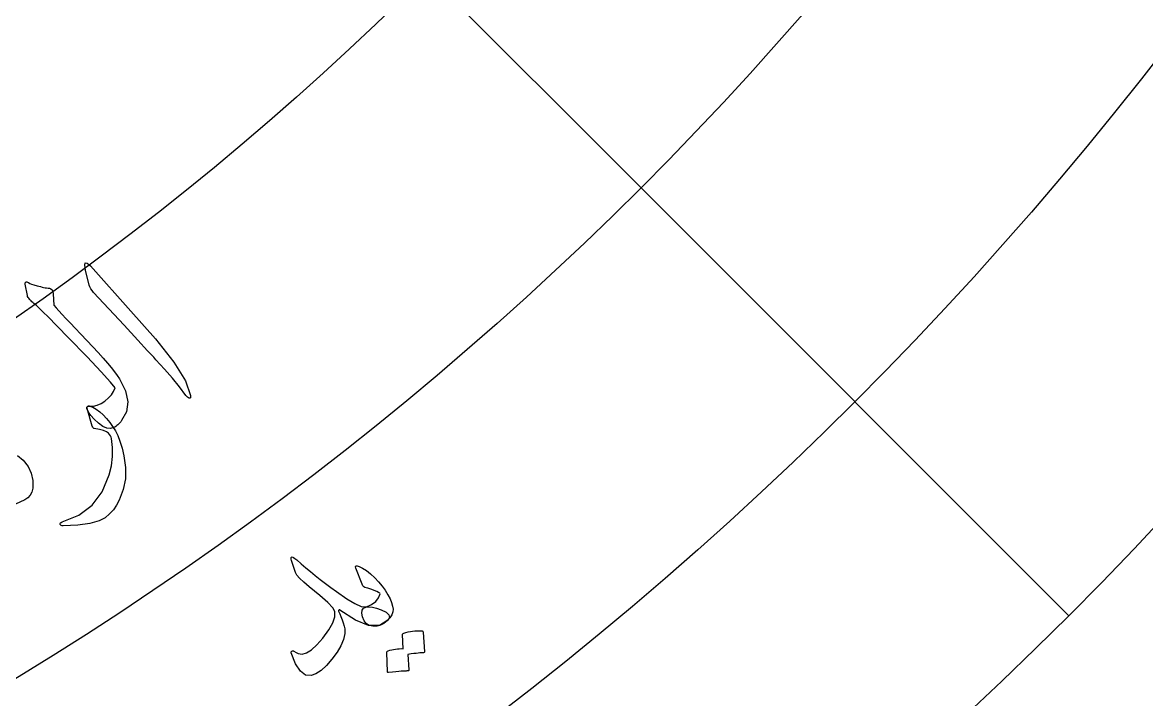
# Model space of a CAD drawing. Header units: millimetres. Extents: x -65 to 65, y -65 to 84.
# Drawn here: x 25.25 to 41.82, y -41.91 to -31.93 of the extents above; entities that cross this region are included whole.
import ezdxf

# ---------------------------------------------------------------- set-up
doc = ezdxf.new("R2010")
doc.units = ezdxf.units.MM
for name, color, linetype in [('ENGRAVE', 7, 'Continuous'), ('ENGRAVE_FINE', 8, 'Continuous'), ('GUIDE', 3, 'Continuous'), ('TEXT', 5, 'Continuous')]:
    doc.layers.add(name, color=color, linetype=linetype)

msp = doc.modelspace()

# ---------------------------------------------------------------- linework, layer by layer
at = {"layer": 'ENGRAVE'}
for radius in [57.525, 48.6086, 39.6922]:
    msp.add_circle((0, 0), radius, dxfattribs=at)
at = {"layer": 'ENGRAVE_FINE'}
for points in [[(34.3715, -34.3715), (28.0667, -28.0667)], [(40.6763, -40.6763), (34.3715, -34.3715)]]:
    msp.add_lwpolyline(points, dxfattribs=at)
for radius in [53.0668, 44.1504, 35.2341]:
    msp.add_circle((0, 0), radius, dxfattribs=at)
at = {"layer": 'GUIDE'}
msp.add_circle((0, 0), 59.475, dxfattribs=at)
at = {"layer": 'TEXT'}
for points in [[(26.1856, -35.5831), (26.1726, -35.5094), (26.1802, -35.4745), (26.2083, -35.4786), (26.257, -35.5214), (26.8505, -36.1868), (27.2148, -36.5951), (27.4835, -36.9377), (27.6557, -37.2156), (27.7309, -37.4288), (27.7317, -37.4503), (27.7286, -37.4644), (27.7219, -37.4711), (27.7114, -37.4704), (27.6999, -37.4656), (27.6879, -37.4573), (27.6756, -37.4452), (27.6629, -37.4296), (27.5696, -37.3033), (27.4648, -37.1738), (27.3485, -37.0409), (27.2209, -36.9045), (27.1883, -36.8683), (27.0992, -36.7714), (26.9536, -36.6136), (26.7519, -36.3948), (26.3011, -35.9119), (26.2791, -35.8848), (26.2615, -35.8578), (26.2483, -35.831), (26.2396, -35.8042)], [(25.3029, -35.7598), (25.3106, -35.7565), (25.3198, -35.7567), (25.3303, -35.7604), (25.3422, -35.7675), (25.3604, -35.7782), (25.3877, -35.7897), (25.424, -35.8019), (25.4694, -35.815), (25.4947, -35.821), (25.5193, -35.8267), (25.5431, -35.8321), (25.5662, -35.8372), (25.5886, -35.8417), (25.6103, -35.8452), (25.6314, -35.8478), (25.6519, -35.8495), (25.6742, -35.8564), (25.691, -35.8728), (25.7023, -35.8987), (25.7081, -35.9341), (25.7163, -36.1019), (25.7485, -36.139), (25.789, -36.1835), (25.8378, -36.2355), (25.8949, -36.295), (25.9601, -36.3626), (26.033, -36.4391), (26.1137, -36.5245), (26.2023, -36.6188), (26.291, -36.7118), (26.3715, -36.7985), (26.4437, -36.8788), (26.5075, -36.9529), (26.5632, -37.0205), (26.611, -37.0816), (26.6507, -37.1362), (26.6824, -37.1843), (26.7709, -37.3616), (26.8061, -37.5236), (26.7878, -37.6701), (26.7159, -37.801), (26.7021, -37.8188), (26.688, -37.8351), (26.6737, -37.8499), (26.6592, -37.8632), (26.6446, -37.8752), (26.63, -37.886), (26.6155, -37.8957), (26.6009, -37.9042), (26.5529, -37.9188), (26.4988, -37.9127), (26.4386, -37.8859), (26.3725, -37.8384), (26.3102, -37.7816), (26.2616, -37.7269), (26.2266, -37.6742), (26.2052, -37.6237), (26.2031, -37.6136), (26.2033, -37.6051), (26.2058, -37.5984), (26.2106, -37.5934), (26.2181, -37.5893), (26.226, -37.5871), (26.2342, -37.5869), (26.2426, -37.5888), (26.299, -37.5878), (26.3555, -37.575), (26.4121, -37.5505), (26.4688, -37.5141), (26.5221, -37.4676), (26.5649, -37.4195), (26.5971, -37.3699), (26.6188, -37.3189), (26.5519, -37.2325), (26.4141, -37.0798), (26.2056, -36.8607), (25.9271, -36.5745), (25.6163, -36.2572), (25.5752, -36.215), (25.5352, -36.1758), (25.4964, -36.1397), (25.4587, -36.1067), (25.4394, -36.0905), (25.4222, -36.0754), (25.4071, -36.0612), (25.394, -36.0481), (25.3828, -36.0365), (25.3731, -36.0268), (25.3651, -36.019), (25.3587, -36.0132), (25.346, -35.9988), (25.3364, -35.9845), (25.3301, -35.9702), (25.3268, -35.9558), (25.2936, -35.7885), (25.2934, -35.779), (25.2949, -35.771), (25.2981, -35.7646), (25.3029, -35.7598)], [(26.2456, -37.5867), (26.2932, -37.6051), (26.3421, -37.6331), (26.3922, -37.6707), (26.4436, -37.718), (26.4931, -37.7704), (26.5397, -37.8265), (26.5834, -37.8863), (26.6241, -37.9499), (26.6591, -38.0189), (26.6917, -38.1039), (26.7221, -38.2049), (26.7499, -38.3219), (26.7738, -38.4922), (26.7704, -38.6575), (26.7397, -38.8177), (26.6816, -38.9727), (26.6421, -39.0466), (26.5944, -39.1145), (26.5385, -39.1762), (26.4744, -39.2319), (26.3832, -39.2799), (26.2491, -39.3165), (26.0723, -39.3413), (25.8531, -39.3539), (25.8385, -39.352), (25.8266, -39.3474), (25.8173, -39.34), (25.8106, -39.3297), (25.8084, -39.3187), (25.8125, -39.309), (25.823, -39.3004), (25.8398, -39.2932), (26.0834, -39.1962), (26.2807, -39.0477), (26.431, -38.8487), (26.5336, -38.5996), (26.5642, -38.4658), (26.5798, -38.3321), (26.5805, -38.1987), (26.5665, -38.0654), (26.5614, -38.0455), (26.5521, -38.0257), (26.5385, -38.0062), (26.5206, -37.987), (26.491, -37.9662), (26.4466, -37.948), (26.3874, -37.9323), (26.3134, -37.9192), (26.304, -37.9156), (26.2958, -37.9083), (26.289, -37.8973), (26.2836, -37.8826), (26.2082, -37.6216), (26.2061, -37.6115), (26.2063, -37.6031), (26.2088, -37.5964), (26.2135, -37.5914), (26.2211, -37.5872), (26.229, -37.585), (26.2371, -37.5849), (26.2456, -37.5867)], [(29.2982, -39.8537), (29.3629, -39.9109), (29.4298, -39.9684), (29.4988, -40.0259), (29.57, -40.0836), (29.6436, -40.1418), (29.7199, -40.2007), (29.7988, -40.2603), (29.8805, -40.3208), (30.0329, -40.4253), (30.1553, -40.4978), (30.2478, -40.5384), (30.3101, -40.5472), (30.3571, -40.5449), (30.4111, -40.551), (30.4719, -40.5656), (30.5396, -40.5884), (30.6141, -40.6239), (30.6556, -40.6614), (30.6641, -40.7011), (30.6396, -40.743), (30.515, -40.8183), (30.3556, -40.8186), (30.1619, -40.7437), (29.9342, -40.5936), (29.93, -40.5914), (29.926, -40.5906), (29.922, -40.5913), (29.918, -40.5934), (29.9158, -40.5958), (29.9143, -40.5992), (29.9135, -40.6035), (29.9134, -40.6089), (29.9307, -40.6476), (29.9478, -40.6896), (29.9646, -40.7346), (29.9813, -40.7829), (29.9952, -40.8299), (30.004, -40.8712), (30.0075, -40.9068), (30.0058, -40.9367), (29.9855, -41.0252), (29.9473, -41.1181), (29.8909, -41.2156), (29.8164, -41.3175), (29.7341, -41.4122), (29.6551, -41.4839), (29.5797, -41.5325), (29.5079, -41.5581), (29.4267, -41.552), (29.3507, -41.4938), (29.2797, -41.3837), (29.2136, -41.2218), (29.2135, -41.215), (29.2153, -41.2088), (29.219, -41.2032), (29.2246, -41.1982), (29.2325, -41.1939), (29.2401, -41.1921), (29.2476, -41.193), (29.255, -41.1964), (29.2882, -41.2165), (29.3192, -41.2308), (29.348, -41.2392), (29.3746, -41.2418), (29.4396, -41.2241), (29.5126, -41.1788), (29.5937, -41.1057), (29.6826, -41.0048), (29.7693, -40.8866), (29.8273, -40.782), (29.8565, -40.6911), (29.8573, -40.6142), (29.8265, -40.5594), (29.7532, -40.4808), (29.6377, -40.3783), (29.48, -40.2517), (29.399, -40.1835), (29.338, -40.1251), (29.297, -40.0765), (29.2761, -40.0377), (29.2218, -39.8618), (29.2162, -39.8432), (29.2141, -39.8285), (29.2153, -39.8179), (29.22, -39.8112), (29.2306, -39.8097), (29.2472, -39.8162), (29.2697, -39.8309), (29.2982, -39.8537)], [(30.4375, -40.3024), (30.4033, -40.2886), (30.3724, -40.2778), (30.3449, -40.27), (30.3207, -40.2654), (30.3017, -40.26), (30.2855, -40.2495), (30.2721, -40.2339), (30.2613, -40.2133), (30.1678, -39.9772), (30.1625, -39.9545), (30.1686, -39.9423), (30.1861, -39.9407), (30.2151, -39.9495), (30.268, -39.9749), (30.3243, -40.0113), (30.3839, -40.0588), (30.447, -40.1173), (30.5031, -40.1769), (30.554, -40.2383), (30.5998, -40.3016), (30.6405, -40.3669), (30.6715, -40.4269), (30.6946, -40.4825), (30.7096, -40.5335), (30.7165, -40.5801), (30.7127, -40.6213), (30.6969, -40.6635), (30.6691, -40.7067), (30.6292, -40.7508), (30.5826, -40.7886), (30.5323, -40.8144), (30.4782, -40.8285), (30.4204, -40.8306), (30.366, -40.8192), (30.322, -40.7924), (30.2885, -40.7504), (30.2653, -40.693), (30.2561, -40.6389), (30.2612, -40.5967), (30.2807, -40.5663), (30.3146, -40.5478), (30.3979, -40.5118), (30.4607, -40.4674), (30.503, -40.4146), (30.5247, -40.3535), (30.52, -40.3452), (30.5039, -40.3339), (30.4763, -40.3197), (30.4375, -40.3024)], [(30.8563, -40.9548), (30.8572, -40.9492), (30.8603, -40.9438), (30.8657, -40.9387), (30.8734, -40.9339), (30.9063, -40.924), (30.9391, -40.9156), (30.9718, -40.9087), (31.0045, -40.9034), (31.0373, -40.8997), (31.0707, -40.8977), (31.1045, -40.8973), (31.1388, -40.8985), (31.147, -40.9006), (31.153, -40.9049), (31.157, -40.9112), (31.159, -40.9195), (31.181, -41.2102), (31.1795, -41.2154), (31.1744, -41.2192), (31.1657, -41.2218), (31.1534, -41.223), (31.1441, -41.2226), (31.1298, -41.2232), (31.1105, -41.2247), (31.0863, -41.2272), (31.0569, -41.2306), (31.0219, -41.2349), (30.9814, -41.2401), (30.9354, -41.246), (30.9488, -41.4734), (30.9476, -41.4815), (30.9425, -41.4871), (30.9334, -41.4901), (30.9203, -41.4906), (30.909, -41.491), (30.8915, -41.492), (30.8677, -41.4936), (30.8377, -41.4958), (30.8011, -41.4989), (30.7577, -41.5031), (30.7074, -41.5083), (30.6502, -41.5145), (30.6431, -41.5137), (30.6384, -41.5111), (30.6361, -41.5069), (30.636, -41.5009), (30.6256, -41.216), (30.6265, -41.2103), (30.6297, -41.2049), (30.6351, -41.1999), (30.6428, -41.1951), (30.6701, -41.1857), (30.6976, -41.178), (30.7252, -41.1718), (30.7531, -41.1672), (30.781, -41.1641), (30.8088, -41.1622), (30.8366, -41.1616), (30.8644, -41.1624)]]:
    msp.add_lwpolyline(points, close=True, dxfattribs=at)
msp.add_lwpolyline([(25.1797, -38.3132), (25.2666, -38.3819), (25.3379, -38.4757), (25.3848, -38.5763), (25.4072, -38.6839), (25.4049, -38.7983), (25.3922, -38.8532), (25.3686, -38.9), (25.3342, -38.9386), (25.2889, -38.9691), (25.1507, -39.0323)], dxfattribs=at)

doc.saveas('drawing.dxf')
